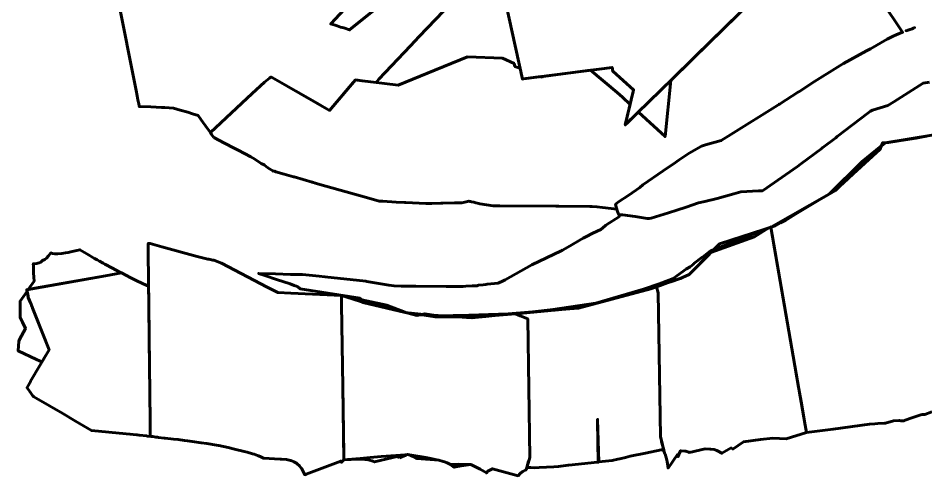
# Model space of a CAD drawing. Header units: millimetres. Extents: x -11105 to 6250, y -8045 to 7046.
# Drawn here: x -3878.98 to -3840.43, y -1026.13 to -1006.71 of the extents above; entities that cross this region are included whole.
import ezdxf

# ---------------------------------------------------------------- set-up
doc = ezdxf.new("R2010")
doc.units = ezdxf.units.MM
for name, color, linetype in [('C_____20241011082109304504_БДШ-1_26_28_-260_ЮЗРТ-2_ОР_tridb_ОР_03_20_с_ОРТА_26_П12', 1, 'Continuous'), ('C_____20241011082111675117_БДШ-2_26_28_-260_ЮЗРТ-2_ОР_tridb_ОР_06_20', 1, 'Continuous'), ('C_____20241011082111832339_БДШ-2_28_30_-260_ЮЗРТ-2_ОР_tridb_ОР_09_20', 1, 'Continuous'), ('C_____20241011082113471330_БДШ-3_26_28_-260_ЮЗРТ-2_ОР_tridb_ОР_06_20', 1, 'Continuous'), ('C_____20241011082113471330_БДШ-3_26_28_-260_ЮЗРТ-2_ОР_tridb_ОР_07_20', 1, 'Continuous'), ('C_____20241011082113907995_БДШ-3_28_30_-260_ЮЗРТ-2_ОР_tridb_ОР_09_20', 1, 'Continuous'), ('C_____20241011082130058816_БДШ-1_25_30_-290_ЮЗРТ-2_ОР_tridb_ОР_01_22_СОБР', 1, 'Continuous')]:
    doc.layers.add(name, color=color, linetype=linetype)

msp = doc.modelspace()

# ---------------------------------------------------------------- linework, layer by layer
at = {"layer": 'C_____20241011082109304504_БДШ-1_26_28_-260_ЮЗРТ-2_ОР_tridb_ОР_03_20_с_ОРТА_26_П12', "color": 18, "linetype": 'Continuous', "lineweight": 60, "ltscale": 0.09, "true_color": 0x000000}
msp.add_lwpolyline([(-3847.794, -1005.969), (-3850.313, -1008.431), (-3850.667, -1008.776), (-3850.951, -1009.054), (-3851.177, -1009.275), (-3853.193, -1011.245), (-3852.855, -1009.829), (-3852.84, -1009.753), (-3853.728, -1008.965), (-3853.755, -1008.807), (-3857.518, -1009.29), (-3857.561, -1009.297), (-3858.433, -1005.301)], dxfattribs=at)
at = {"layer": 'C_____20241011082111675117_БДШ-2_26_28_-260_ЮЗРТ-2_ОР_tridb_ОР_06_20', "color": 18, "linetype": 'Continuous', "lineweight": 60, "ltscale": 0.09, "true_color": 0x000000}
for points in [[(-3842.31, -1005.972), (-3841.416, -1007.309), (-3841.69, -1007.419), (-3841.821, -1007.472), (-3842.068, -1007.612), (-3842.773, -1008.011), (-3842.943, -1008.096), (-3843.931, -1008.638), (-3844.063, -1008.723), (-3845.264, -1009.475), (-3845.322, -1009.512), (-3845.326, -1009.515), (-3845.822, -1009.834), (-3845.837, -1009.843), (-3846.646, -1010.363), (-3846.678, -1010.383), (-3846.709, -1010.403), (-3848.709, -1011.656), (-3849.117, -1011.911), (-3849.787, -1012.092), (-3849.959, -1012.148), (-3850.487, -1012.447), (-3850.907, -1012.726), (-3851.166, -1012.904), (-3851.235, -1012.952), (-3851.586, -1013.191), (-3852.444, -1013.784), (-3852.569, -1013.906), (-3853.041, -1014.218), (-3853.482, -1014.512), (-3853.554, -1014.566), (-3853.608, -1014.607), (-3853.593, -1014.684), (-3853.533, -1014.882), (-3853.488, -1015.03), (-3853.55, -1014.828), (-3853.551, -1014.825), (-3853.563, -1014.822), (-3853.565, -1014.822), (-3853.799, -1014.791), (-3854.165, -1014.744), (-3854.4, -1014.714), (-3854.6, -1014.711), (-3854.702, -1014.709), (-3856.01, -1014.685), (-3856.069, -1014.685), (-3856.076, -1014.685), (-3856.091, -1014.685), (-3856.11, -1014.686), (-3856.122, -1014.686), (-3856.139, -1014.687), (-3858.52, -1014.677), (-3858.752, -1014.68), (-3858.807, -1014.68), (-3859.37, -1014.592), (-3859.412, -1014.581), (-3859.543, -1014.545), (-3859.545, -1014.545), (-3859.63, -1014.527), (-3859.721, -1014.509), (-3859.76, -1014.5), (-3859.783, -1014.494), (-3859.836, -1014.478), (-3860.008, -1014.516), (-3860.141, -1014.545), (-3860.238, -1014.547), (-3860.446, -1014.551), (-3860.937, -1014.561), (-3861.029, -1014.563), (-3861.416, -1014.574), (-3861.543, -1014.578), (-3861.632, -1014.581), (-3861.66, -1014.58), (-3862.511, -1014.537), (-3862.563, -1014.534), (-3862.928, -1014.515), (-3863.485, -1014.486), (-3863.651, -1014.477), (-3864.081, -1014.351), (-3866.268, -1013.74), (-3866.352, -1013.714), (-3866.363, -1013.71), (-3866.437, -1013.687), (-3866.44, -1013.687), (-3866.456, -1013.681), (-3866.485, -1013.672), (-3866.495, -1013.669), (-3867.259, -1013.453), (-3867.282, -1013.447), (-3867.675, -1013.333), (-3868.034, -1013.229), (-3868.094, -1013.213), (-3868.132, -1013.203), (-3868.155, -1013.197), (-3868.373, -1013.063), (-3868.374, -1013.062), (-3868.518, -1012.955), (-3868.536, -1012.942), (-3868.652, -1012.875), (-3868.702, -1012.846), (-3868.932, -1012.695), (-3869.099, -1012.605), (-3869.364, -1012.457), (-3869.636, -1012.318), (-3869.797, -1012.234), (-3870.211, -1012.02), (-3870.671, -1011.783)], [(-3870.671, -1011.783), (-3870.765, -1011.646), (-3870.816, -1011.572), (-3869.033, -1009.912), (-3868.511, -1009.427), (-3868.31, -1009.261), (-3868.258, -1009.219), (-3868.243, -1009.22), (-3868.242, -1009.22), (-3868.224, -1009.222), (-3865.753, -1010.63), (-3864.647, -1009.336), (-3864.581, -1009.344), (-3864.472, -1009.357), (-3862.837, -1009.559), (-3861.599, -1009.054), (-3859.899, -1008.36), (-3858.403, -1008.417), (-3857.916, -1008.64), (-3857.883, -1008.761), (-3857.677, -1008.842), (-3857.659, -1008.849), (-3857.561, -1009.297), (-3857.518, -1009.29), (-3856.783, -1009.196), (-3856.78, -1009.197), (-3856.775, -1009.198), (-3856.729, -1009.217), (-3856.693, -1009.188), (-3856.69, -1009.185), (-3856.687, -1009.183), (-3856.062, -1009.103), (-3854.672, -1008.925), (-3853.539, -1009.864), (-3853.312, -1010.073), (-3852.985, -1010.375), (-3852.996, -1010.422), (-3853.165, -1011.127), (-3853.17, -1011.151), (-3853.171, -1011.153), (-3853.193, -1011.245), (-3853.131, -1011.185), (-3853.13, -1011.183), (-3853.114, -1011.168), (-3853.112, -1011.165), (-3852.715, -1010.778), (-3852.678, -1010.742), (-3852.671, -1010.735), (-3852.634, -1010.699), (-3851.506, -1011.739), (-3851.258, -1009.354), (-3850.208, -1008.327), (-3848.332, -1006.494)], [(-3841.012, -1007.167), (-3841.264, -1007.248), (-3841.148, -1007.211), (-3841.096, -1007.194), (-3841.012, -1007.167), (-3840.955, -1007.137), (-3840.909, -1007.113), (-3841.012, -1007.167)], [(-3867.112, -1018.096), (-3867.249, -1018.051), (-3867.431, -1017.99), (-3868.012, -1017.797), (-3868.497, -1017.636), (-3868.765, -1017.547), (-3868.05, -1017.568), (-3867.409, -1017.586), (-3867.267, -1017.587), (-3866.961, -1017.59), (-3866.906, -1017.591), (-3866.194, -1017.661), (-3865.952, -1017.684), (-3864.215, -1017.878), (-3864.165, -1017.886), (-3864.081, -1017.9), (-3863.238, -1018.04), (-3863.015, -1018.077), (-3862.717, -1018.082), (-3862.683, -1018.082), (-3862.085, -1018.091), (-3860.807, -1018.101), (-3860.676, -1018.102), (-3860.14, -1018.106), (-3860.103, -1018.104), (-3860.087, -1018.102), (-3860.075, -1018.101), (-3859.97, -1018.093), (-3859.689, -1018.071), (-3859.68, -1018.071), (-3859.592, -1018.07), (-3859.478, -1018.068), (-3859.449, -1018.052), (-3859.437, -1018.046), (-3859.228, -1018.024), (-3859.115, -1018.012), (-3859.053, -1018.005), (-3858.59, -1017.956), (-3858.385, -1017.853), (-3858.297, -1017.812), (-3857.155, -1017.185), (-3855.911, -1016.581), (-3855.905, -1016.578), (-3855.886, -1016.568), (-3855.863, -1016.557), (-3855.634, -1016.426), (-3854.979, -1016.051), (-3854.871, -1015.989), (-3854.574, -1015.844), (-3854.234, -1015.678), (-3854.05, -1015.531), (-3854.014, -1015.502), (-3853.445, -1015.128), (-3853.446, -1015.116), (-3853.451, -1015.09), (-3853.457, -1015.061), (-3853.385, -1015.064), (-3853.348, -1015.064), (-3853.315, -1015.065), (-3852.774, -1015.129), (-3852.259, -1015.219), (-3852.18, -1015.212), (-3852.089, -1015.199), (-3851.362, -1014.976), (-3850.999, -1014.855), (-3850.609, -1014.732), (-3850.087, -1014.555), (-3849.821, -1014.495), (-3849.293, -1014.37), (-3848.58, -1014.168), (-3848.281, -1014.081), (-3847.54, -1014.041), (-3847.369, -1014.039), (-3845.875, -1013.002), (-3845.745, -1012.911), (-3844.835, -1012.225), (-3844.813, -1012.208), (-3844.805, -1012.202), (-3844.801, -1012.2), (-3844.258, -1011.79), (-3844.256, -1011.789), (-3844.188, -1011.738), (-3842.891, -1010.742), (-3842.779, -1010.656), (-3842.691, -1010.622), (-3842.046, -1010.426), (-3841.788, -1010.261), (-3840.546, -1009.475), (-3840.275, -1009.423)], [(-3840.405, -1011.728), (-3840.698, -1011.777), (-3840.84, -1011.8), (-3841.306, -1011.878), (-3842.008, -1011.995), (-3842.265, -1011.997), (-3842.365, -1012.273), (-3843.51, -1013.322), (-3843.933, -1013.71), (-3844.067, -1013.833), (-3844.271, -1014.02), (-3844.77, -1014.32), (-3844.974, -1014.442), (-3845.966, -1015.038), (-3846.302, -1015.24), (-3846.379, -1015.286), (-3846.604, -1015.399), (-3846.826, -1015.519), (-3849.189, -1016.286), (-3850.474, -1017.593), (-3850.76, -1017.725), (-3852.106, -1018.199), (-3855.177, -1019.013), (-3855.898, -1019.079), (-3856.024, -1019.09), (-3856.184, -1019.105), (-3856.343, -1019.119), (-3857.075, -1019.185), (-3857.827, -1019.254), (-3857.889, -1019.259), (-3857.953, -1019.265), (-3858.723, -1019.335), (-3859.704, -1019.432), (-3861.342, -1019.311), (-3861.705, -1019.26), (-3862.047, -1019.33), (-3862.684, -1019.156), (-3863.329, -1018.979), (-3863.512, -1018.929), (-3864.277, -1018.72), (-3864.351, -1018.7), (-3864.473, -1018.599), (-3867.006, -1018.194), (-3867.112, -1018.096)]]:
    msp.add_lwpolyline(points, dxfattribs=at)
at = {"layer": 'C_____20241011082111832339_БДШ-2_28_30_-260_ЮЗРТ-2_ОР_tridb_ОР_09_20', "color": 18, "linetype": 'Continuous', "lineweight": 60, "ltscale": 0.09, "true_color": 0x000000}
for points in [[(-3878.547, -1018.227), (-3878.304, -1017.877), (-3878.312, -1017.701), (-3878.32, -1017.515), (-3878.321, -1017.477), (-3878.333, -1017.208), (-3878.333, -1017.204), (-3878.336, -1017.138), (-3878.19, -1017.127), (-3878.141, -1017.114), (-3878.088, -1017.099), (-3878.016, -1017.062), (-3877.94, -1017.003), (-3877.847, -1016.958), (-3877.781, -1016.895), (-3877.685, -1016.802), (-3877.595, -1016.675), (-3877.521, -1016.693), (-3877.422, -1016.709), (-3877.343, -1016.713), (-3877.293, -1016.713), (-3877.125, -1016.697), (-3876.969, -1016.674), (-3876.851, -1016.654), (-3876.682, -1016.62), (-3876.48, -1016.572), (-3876.353, -1016.539), (-3876.062, -1016.711), (-3875.741, -1016.908), (-3875.627, -1016.971), (-3875.529, -1017.025), (-3875.368, -1017.112), (-3875.294, -1017.152), (-3874.978, -1017.322), (-3874.687, -1017.479), (-3874.637, -1017.504), (-3874.594, -1017.526), (-3875.27, -1017.646), (-3878.265, -1018.177), (-3878.547, -1018.227)], [(-3877.981, -1021.292), (-3878.076, -1021.248), (-3878.192, -1021.193), (-3878.978, -1020.827), (-3878.944, -1020.423), (-3878.943, -1020.41), (-3878.833, -1020.197), (-3878.669, -1019.879), (-3878.799, -1019.607), (-3878.893, -1019.41), (-3878.895, -1018.729), (-3878.682, -1018.422), (-3878.598, -1018.301), (-3878.547, -1018.564), (-3878.539, -1018.586), (-3878.533, -1018.601), (-3878.529, -1018.611), (-3878.528, -1018.613), (-3877.666, -1020.783), (-3877.938, -1021.25), (-3877.966, -1021.299), (-3877.981, -1021.292)]]:
    msp.add_lwpolyline(points, dxfattribs=at)
at = {"layer": 'C_____20241011082113471330_БДШ-3_26_28_-260_ЮЗРТ-2_ОР_tridb_ОР_06_20', "color": 18, "linetype": 'Continuous', "lineweight": 60, "ltscale": 0.09, "true_color": 0x000000}
for points in [[(-3850.966, -1025.267), (-3850.977, -1025.232), (-3851.378, -1025.809), (-3851.389, -1025.71), (-3851.421, -1025.52), (-3851.438, -1025.418), (-3851.455, -1025.35), (-3851.464, -1025.314), (-3851.486, -1025.253), (-3851.497, -1025.22), (-3851.524, -1025.168), (-3851.704, -1024.468), (-3851.792, -1018.365), (-3851.867, -1018.115), (-3851.657, -1018.041), (-3851.439, -1017.964), (-3851.323, -1017.923), (-3850.85, -1017.757), (-3850.76, -1017.725), (-3850.474, -1017.593), (-3849.558, -1016.661), (-3847.706, -1015.986), (-3847.095, -1015.606), (-3847.013, -1015.58), (-3845.936, -1021.789), (-3845.553, -1023.99), (-3845.5, -1024.298), (-3846.367, -1024.562), (-3846.932, -1024.543), (-3847.45, -1024.591), (-3848.171, -1024.696), (-3848.631, -1024.999), (-3848.698, -1024.947), (-3849.09, -1025.176), (-3849.097, -1025.17), (-3849.278, -1025.072), (-3849.302, -1025.059), (-3849.423, -1025.024), (-3849.563, -1025.005), (-3849.596, -1025), (-3849.796, -1024.994), (-3850.463, -1025.139), (-3850.492, -1025.126), (-3850.626, -1025.094), (-3850.665, -1025.084), (-3850.82, -1025.073), (-3850.846, -1025.071), (-3850.858, -1025.095), (-3850.958, -1025.328), (-3850.966, -1025.267)], [(-3862.738, -1025.254), (-3863.562, -1025.321), (-3864.031, -1025.36), (-3864.449, -1025.394), (-3865.146, -1025.457), (-3865.191, -1022.347), (-3865.241, -1018.869), (-3865.242, -1018.76), (-3865.244, -1018.614), (-3865.246, -1018.477), (-3865.242, -1018.479), (-3864.788, -1018.628), (-3864.355, -1018.771), (-3864.342, -1018.775), (-3862.536, -1019.199), (-3862.525, -1019.201), (-3862.512, -1019.203), (-3862.327, -1019.253), (-3862.047, -1019.33), (-3861.886, -1019.297), (-3861.725, -1019.321), (-3861.263, -1019.391), (-3861.256, -1019.392), (-3861.249, -1019.392), (-3860.119, -1019.401), (-3859.94, -1019.414), (-3859.704, -1019.432), (-3859.597, -1019.421), (-3859.135, -1019.376), (-3858.746, -1019.337), (-3858.723, -1019.335), (-3857.862, -1019.257), (-3857.662, -1019.341), (-3857.335, -1019.479), (-3857.251, -1025.352), (-3857.404, -1025.874), (-3857.444, -1025.893), (-3857.547, -1025.946), (-3857.576, -1025.968), (-3857.658, -1026.034), (-3857.743, -1026.134), (-3858.833, -1025.834), (-3858.998, -1025.924), (-3859.013, -1025.918), (-3859.093, -1026.008), (-3859.362, -1025.847), (-3859.721, -1025.663), (-3859.738, -1025.656), (-3859.743, -1025.654), (-3859.749, -1025.654), (-3859.77, -1025.654), (-3859.776, -1025.651), (-3860.277, -1025.637), (-3860.611, -1025.65), (-3860.634, -1025.637), (-3860.651, -1025.638), (-3860.726, -1025.598), (-3860.76, -1025.585), (-3860.877, -1025.54), (-3860.927, -1025.527), (-3861.117, -1025.473), (-3861.196, -1025.457), (-3861.529, -1025.385), (-3861.67, -1025.361), (-3862.359, -1025.243), (-3862.433, -1025.234), (-3862.449, -1025.23), (-3862.687, -1025.251), (-3862.738, -1025.254)]]:
    msp.add_lwpolyline(points, dxfattribs=at)
at = {"layer": 'C_____20241011082113471330_БДШ-3_26_28_-260_ЮЗРТ-2_ОР_tridb_ОР_07_20', "color": 18, "linetype": 'Continuous', "lineweight": 60, "ltscale": 0.09, "true_color": 0x000000}
for points in [[(-3845.935, -1021.79), (-3846.856, -1016.485), (-3847.013, -1015.581), (-3846.981, -1015.565), (-3844.517, -1014.172), (-3843.148, -1012.812), (-3842.154, -1011.998), (-3840.096, -1011.662)], [(-3862.536, -1019.199), (-3861.192, -1019.347), (-3861.164, -1019.347), (-3859.834, -1019.321), (-3858.168, -1019.254), (-3857.135, -1019.181), (-3856.261, -1019.08), (-3854.44, -1018.812), (-3852.419, -1018.217), (-3851.752, -1017.989), (-3851.154, -1017.761), (-3850.595, -1017.347), (-3850.444, -1017.262), (-3850.294, -1017.146), (-3850.296, -1017.141), (-3850.286, -1017.134), (-3850.282, -1017.131), (-3849.921, -1016.854), (-3849.915, -1016.85), (-3849.578, -1016.592), (-3847.288, -1015.694), (-3847.145, -1015.638), (-3847.307, -1015.738), (-3847.706, -1015.986), (-3847.892, -1016.054), (-3849.558, -1016.661), (-3849.68, -1016.785), (-3850.474, -1017.593), (-3850.76, -1017.725), (-3850.85, -1017.757), (-3851.254, -1017.899), (-3851.323, -1017.923), (-3851.439, -1017.964), (-3851.657, -1018.041), (-3851.867, -1018.115), (-3851.792, -1018.365), (-3851.704, -1024.464), (-3851.704, -1024.468), (-3851.656, -1024.655), (-3851.648, -1024.688), (-3851.609, -1024.836), (-3851.559, -1025.029), (-3851.55, -1025.065), (-3851.55, -1025.065), (-3851.549, -1025.069), (-3851.548, -1025.073), (-3851.65, -1025.028), (-3851.651, -1025.027), (-3851.664, -1025.03), (-3852.338, -1025.17), (-3852.992, -1025.307), (-3853.178, -1025.351), (-3853.423, -1025.408), (-3853.506, -1025.431), (-3853.748, -1025.485), (-3854.323, -1025.545), (-3854.37, -1023.731), (-3854.369, -1023.809), (-3854.344, -1025.556), (-3854.378, -1025.559), (-3855.592, -1025.681), (-3855.624, -1025.686), (-3856.028, -1025.738), (-3856.041, -1025.74), (-3856.222, -1025.749), (-3856.853, -1025.781), (-3857.041, -1025.795), (-3857.209, -1025.787), (-3857.376, -1025.778), (-3857.376, -1025.778), (-3857.366, -1025.743), (-3857.311, -1025.554), (-3857.294, -1025.497), (-3857.251, -1025.352), (-3857.335, -1019.479), (-3857.662, -1019.341), (-3857.862, -1019.257), (-3858.723, -1019.335), (-3858.746, -1019.337), (-3859.121, -1019.374), (-3859.598, -1019.421), (-3859.704, -1019.432), (-3859.94, -1019.414), (-3860.119, -1019.401), (-3861.227, -1019.392), (-3861.256, -1019.392), (-3861.263, -1019.391), (-3861.725, -1019.321), (-3861.886, -1019.297), (-3862.047, -1019.33), (-3862.327, -1019.253), (-3862.512, -1019.203), (-3862.525, -1019.201), (-3862.536, -1019.199)], [(-3865.246, -1018.477), (-3865.244, -1018.614), (-3865.242, -1018.76), (-3865.241, -1018.869), (-3865.191, -1022.347), (-3865.15, -1025.217), (-3865.146, -1025.457), (-3865.253, -1025.563), (-3865.254, -1025.542), (-3865.254, -1025.541), (-3865.26, -1025.523), (-3865.261, -1025.522), (-3865.275, -1025.506), (-3866.744, -1026.063), (-3866.808, -1026.087), (-3866.819, -1026.067), (-3866.95, -1025.811), (-3866.957, -1025.803), (-3867.025, -1025.713), (-3867.034, -1025.705), (-3867.122, -1025.625), (-3867.133, -1025.618), (-3867.245, -1025.548), (-3867.259, -1025.543), (-3867.396, -1025.486), (-3867.414, -1025.483), (-3867.582, -1025.444), (-3867.807, -1025.426), (-3867.847, -1025.425), (-3868.564, -1025.39), (-3868.585, -1025.375), (-3868.646, -1025.341), (-3868.677, -1025.325), (-3868.767, -1025.287), (-3868.814, -1025.267), (-3868.95, -1025.221), (-3869.025, -1025.196), (-3869.248, -1025.134), (-3869.378, -1025.098), (-3869.79, -1025.001), (-3870.058, -1024.939), (-3870.459, -1024.851), (-3870.556, -1024.829), (-3870.97, -1024.765), (-3871.205, -1024.732), (-3871.587, -1024.679), (-3871.786, -1024.65), (-3871.917, -1024.637), (-3872.176, -1024.599), (-3872.381, -1024.577), (-3872.737, -1024.535), (-3872.783, -1024.532), (-3873.015, -1024.503), (-3873.059, -1024.5), (-3873.124, -1024.492), (-3873.261, -1024.465), (-3873.336, -1024.459), (-3873.367, -1024.456), (-3873.367, -1024.456), (-3873.367, -1024.445), (-3873.367, -1024.439), (-3873.374, -1023.814), (-3873.452, -1016.639), (-3873.454, -1016.466), (-3873.456, -1016.289), (-3873.456, -1016.272), (-3873.389, -1016.279), (-3873.378, -1016.28), (-3872.87, -1016.419), (-3871.372, -1016.824), (-3871.041, -1016.908), (-3870.919, -1016.936), (-3870.881, -1016.944), (-3870.705, -1016.982), (-3870.668, -1016.989), (-3870.342, -1017.105), (-3868.397, -1018.127), (-3867.948, -1018.357), (-3867.393, -1018.382), (-3865.246, -1018.477)], [(-3862.536, -1019.199), (-3864.342, -1018.775), (-3864.355, -1018.771), (-3864.788, -1018.628), (-3865.242, -1018.479), (-3865.246, -1018.477)], [(-3865.246, -1018.477), (-3863.323, -1018.895), (-3863.319, -1018.896), (-3862.547, -1019.195), (-3862.536, -1019.199)], [(-3840.172, -1023.417), (-3840.472, -1023.538), (-3840.588, -1023.532), (-3840.645, -1023.55), (-3841.065, -1023.685), (-3841.104, -1023.7), (-3841.375, -1023.803), (-3841.494, -1023.794), (-3841.542, -1023.791), (-3841.572, -1023.792), (-3841.802, -1023.801), (-3842.139, -1023.903), (-3842.18, -1023.904), (-3842.463, -1023.91), (-3842.589, -1023.922), (-3842.821, -1023.945), (-3844.359, -1024.152), (-3845.5, -1024.296), (-3845.553, -1023.99), (-3845.716, -1023.051), (-3845.834, -1022.372), (-3845.935, -1021.79)], [(-3862.777, -1025.371), (-3862.825, -1025.342), (-3862.845, -1025.331), (-3862.875, -1025.322), (-3862.888, -1025.318), (-3863.841, -1025.544), (-3863.918, -1025.509), (-3863.954, -1025.494), (-3864.055, -1025.467), (-3864.106, -1025.454), (-3864.239, -1025.437), (-3864.311, -1025.428), (-3864.491, -1025.423), (-3864.592, -1025.421), (-3864.84, -1025.435), (-3864.986, -1025.443), (-3864.449, -1025.394), (-3864.031, -1025.36), (-3863.562, -1025.321), (-3862.738, -1025.254), (-3862.687, -1025.251), (-3862.449, -1025.23), (-3862.512, -1025.257), (-3862.777, -1025.371)], [(-3862.046, -1025.399), (-3862.085, -1025.379), (-3862.219, -1025.308), (-3862.266, -1025.292), (-3862.433, -1025.234), (-3862.359, -1025.243), (-3861.67, -1025.361), (-3861.529, -1025.385), (-3861.196, -1025.457), (-3861.117, -1025.473), (-3862.046, -1025.399)], [(-3859.766, -1025.658), (-3859.768, -1025.655), (-3860.169, -1025.709), (-3860.458, -1025.771), (-3860.495, -1025.742), (-3860.511, -1025.744), (-3860.628, -1025.65), (-3860.651, -1025.638), (-3860.634, -1025.637), (-3860.611, -1025.65), (-3860.277, -1025.637), (-3859.776, -1025.651), (-3859.77, -1025.654), (-3859.749, -1025.654), (-3859.743, -1025.654), (-3859.748, -1025.655), (-3859.766, -1025.658)]]:
    msp.add_lwpolyline(points, dxfattribs=at)
at = {"layer": 'C_____20241011082113907995_БДШ-3_28_30_-260_ЮЗРТ-2_ОР_tridb_ОР_09_20', "color": 18, "linetype": 'Continuous', "lineweight": 60, "ltscale": 0.09, "true_color": 0x000000}
msp.add_lwpolyline([(-3878.395, -1018.947), (-3878.432, -1018.855), (-3878.48, -1018.734), (-3878.547, -1018.564), (-3878.559, -1018.506), (-3878.611, -1018.238), (-3875.27, -1017.646), (-3874.594, -1017.526), (-3874.374, -1017.638), (-3874.223, -1017.714), (-3873.943, -1017.862), (-3873.729, -1017.963), (-3873.513, -1018.065), (-3873.436, -1018.101), (-3873.431, -1018.608), (-3873.411, -1020.437), (-3873.4, -1021.449), (-3873.374, -1023.814), (-3873.367, -1024.439), (-3873.367, -1024.445), (-3873.367, -1024.445), (-3873.367, -1024.449), (-3873.367, -1024.456), (-3873.352, -1024.457), (-3873.261, -1024.465), (-3873.279, -1024.469), (-3873.289, -1024.471), (-3873.504, -1024.445), (-3873.508, -1024.444), (-3873.516, -1024.443), (-3873.836, -1024.405), (-3873.925, -1024.395), (-3873.927, -1024.395), (-3873.953, -1024.392), (-3874.232, -1024.366), (-3874.387, -1024.352), (-3875.86, -1024.217), (-3876.538, -1023.816), (-3877.087, -1023.483), (-3878.214, -1022.845), (-3878.313, -1022.787), (-3878.319, -1022.783), (-3878.358, -1022.734), (-3878.359, -1022.734), (-3878.36, -1022.732), (-3878.363, -1022.728), (-3878.485, -1022.559), (-3878.486, -1022.556), (-3878.563, -1022.449), (-3878.564, -1022.448), (-3878.564, -1022.448), (-3878.596, -1022.4), (-3878.602, -1022.391), (-3878.602, -1022.391), (-3878.602, -1022.391), (-3878.488, -1022.195), (-3878.457, -1022.143), (-3878.447, -1022.124), (-3877.666, -1020.783), (-3878.364, -1019.026), (-3878.39, -1018.961), (-3878.395, -1018.947)], dxfattribs=at)
at = {"layer": 'C_____20241011082130058816_БДШ-1_25_30_-290_ЮЗРТ-2_ОР_tridb_ОР_01_22_СОБР', "color": 18, "linetype": 'Continuous', "lineweight": 60, "ltscale": 0.09, "true_color": 0x000000}
for points in [[(-3860.22, -1005.678), (-3861.941, -1007.486), (-3862.315, -1007.884), (-3863.653, -1009.309), (-3863.711, -1009.371), (-3863.779, -1009.443), (-3864.365, -1009.37), (-3864.647, -1009.336), (-3864.744, -1009.449), (-3865.753, -1010.63), (-3866.285, -1010.327), (-3868.224, -1009.222), (-3868.242, -1009.22), (-3868.243, -1009.22), (-3868.258, -1009.219), (-3868.31, -1009.261), (-3868.511, -1009.427), (-3869.033, -1009.912), (-3870.816, -1011.572), (-3870.948, -1011.379), (-3871.2, -1011.025), (-3871.328, -1010.846), (-3871.572, -1010.769), (-3871.776, -1010.705), (-3872.097, -1010.613), (-3872.378, -1010.534), (-3872.755, -1010.511), (-3872.884, -1010.504), (-3873.343, -1010.479), (-3873.838, -1010.463), (-3873.844, -1010.429), (-3873.859, -1010.352), (-3873.892, -1010.184), (-3873.926, -1010.012)], [(-3864.929, -1006.129), (-3865.701, -1006.96), (-3865.426, -1007.046), (-3865.283, -1007.09), (-3865.151, -1007.131), (-3864.902, -1007.209), (-3862.905, -1005.593)], [(-3873.926, -1010.012), (-3873.97, -1009.79), (-3874.754, -1005.799)], [(-3845.991, -1021.471), (-3845.903, -1021.975), (-3845.991, -1021.472), (-3845.991, -1021.471)]]:
    msp.add_lwpolyline(points, dxfattribs=at)

doc.saveas('drawing.dxf')
